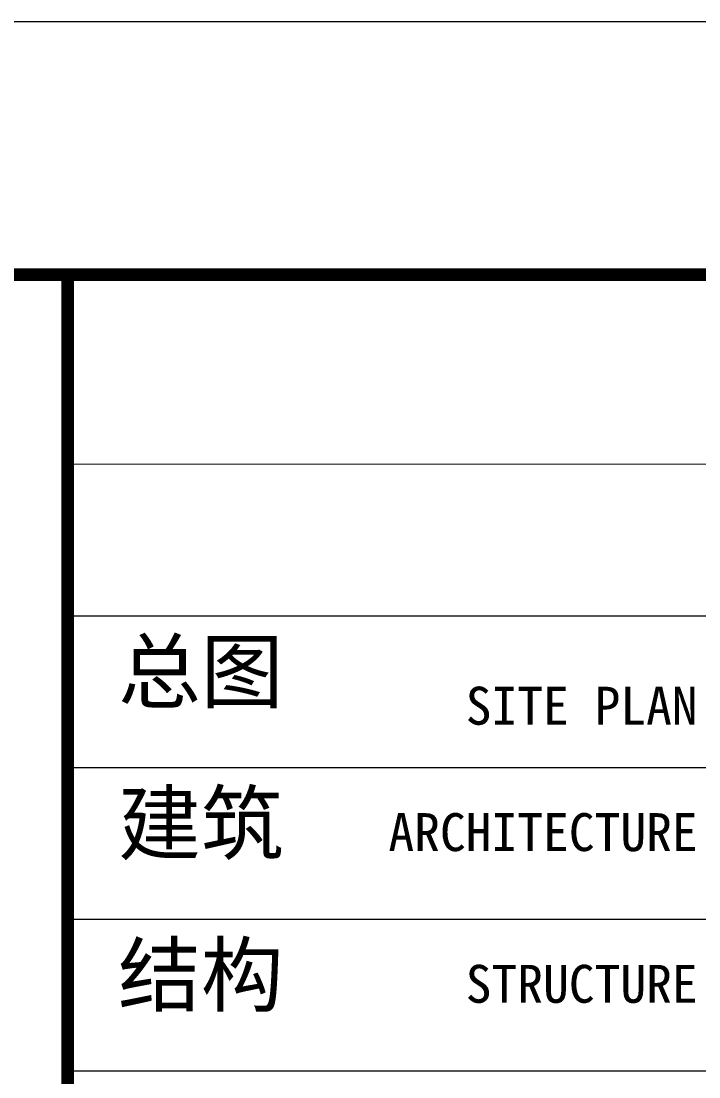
# Model space of a CAD drawing. Extents: x -26219 to 315419, y -160410 to -120810.
# Drawn here: x 32990 to 34332, y -128449 to -126361 of the extents above; entities that cross this region are included whole.
import ezdxf
from ezdxf.enums import TextEntityAlignment as Align
from ezdxf.xclip import XClip

# ---------------------------------------------------------------- set-up
doc = ezdxf.new("R2010")
doc.units = 0
doc.header["$LTSCALE"] = 1000
doc.header["$MEASUREMENT"] = 0
doc.header["$XCLIPFRAME"] = 0
doc.linetypes.add('104-14# 核心筒$2$DOTE', pattern=[2.42, 2, -0.2, 0.02, -0.2])
doc.layers.add('104-14# 核心筒$2$A_AXIS-轴线', color=36, linetype='104-14# 核心筒$2$DOTE')
doc.styles.add('图签信息$0$华文细黑', font='STXIHEI_0.TTF', dxfattribs={"height": 10})

# ---------------------------------------------------------------- blocks, each defined once
blk = doc.blocks.new('104-14# 核心筒')
at = {"layer": '104-14# 核心筒$2$A_AXIS-轴线'}
blk.add_line((-9370.1, 284000), (120259.9, 284000), dxfattribs=at)
blk = doc.blocks.new('图签信息')
at = {"const_width": 0.5}
blk.add_lwpolyline([(-65, 574), (-65, 500.5), (0, 500.5), (0, 574)], close=True, dxfattribs=at)
at = {"const_width": 0.05}
for points in [[(-65, 566.5), (0, 566.5)], [(-65, 560.5), (0, 560.5)], [(-65, 554.5), (0, 554.5)], [(-65, 548.5), (0, 548.5)], [(-65, 542.5), (0, 542.5)]]:
    blk.add_lwpolyline(points, dxfattribs=at)
at = {"style": '图签信息$0$华文细黑'}
for s, p in [('总图', (-63, 559.5)), ('建筑', (-63, 553.5)), ('结构', (-63, 547.5))]:
    blk.add_text(s, height=2.4, dxfattribs=at).set_placement(p, align=Align.TOP_LEFT)
for s, p in [('SITE PLAN', (-40.056, 557.698)), ('ARCHITECTURE', (-40.056, 552.698)), ('STRUCTURE', (-40.056, 546.698))]:
    blk.add_text(s, height=1.5, dxfattribs=at).set_placement(p, align=Align.TOP_RIGHT)
blk = doc.blocks.new('图签-A1')
at = {"color": 2}
blk.add_blockref('图签信息', (0, 0), dxfattribs=at)
blk = doc.blocks.new('图框-A1+1-2')
for points, const_width in [([(0, 0), (1261, 0), (1261, 594), (0, 594)], 0.05), ([(1186, 584), (25, 584), (25, 10), (1186, 10)], 0.5)]:
    blk.add_lwpolyline(points, close=True, dxfattribs=dict(const_width=const_width))

msp = doc.modelspace()

# ---------------------------------------------------------------- block references
at = {"xscale": 50, "yscale": 50, "zscale": 50}
for name, p in [('图框-A1+1-2', (-26217.9, -156062.5)), ('图签-A1', (36332.1, -155562.5))]:
    msp.add_blockref(name, p, dxfattribs=at)
ref = msp.add_blockref('104-14# 核心筒', (-403.7, -412046.9))
XClip(ref).set_block_clipping_path([(106848.8539130328, 277349.9999999653), (117200.2008833431, 284950.9169573075)])

doc.saveas('drawing.dxf')
